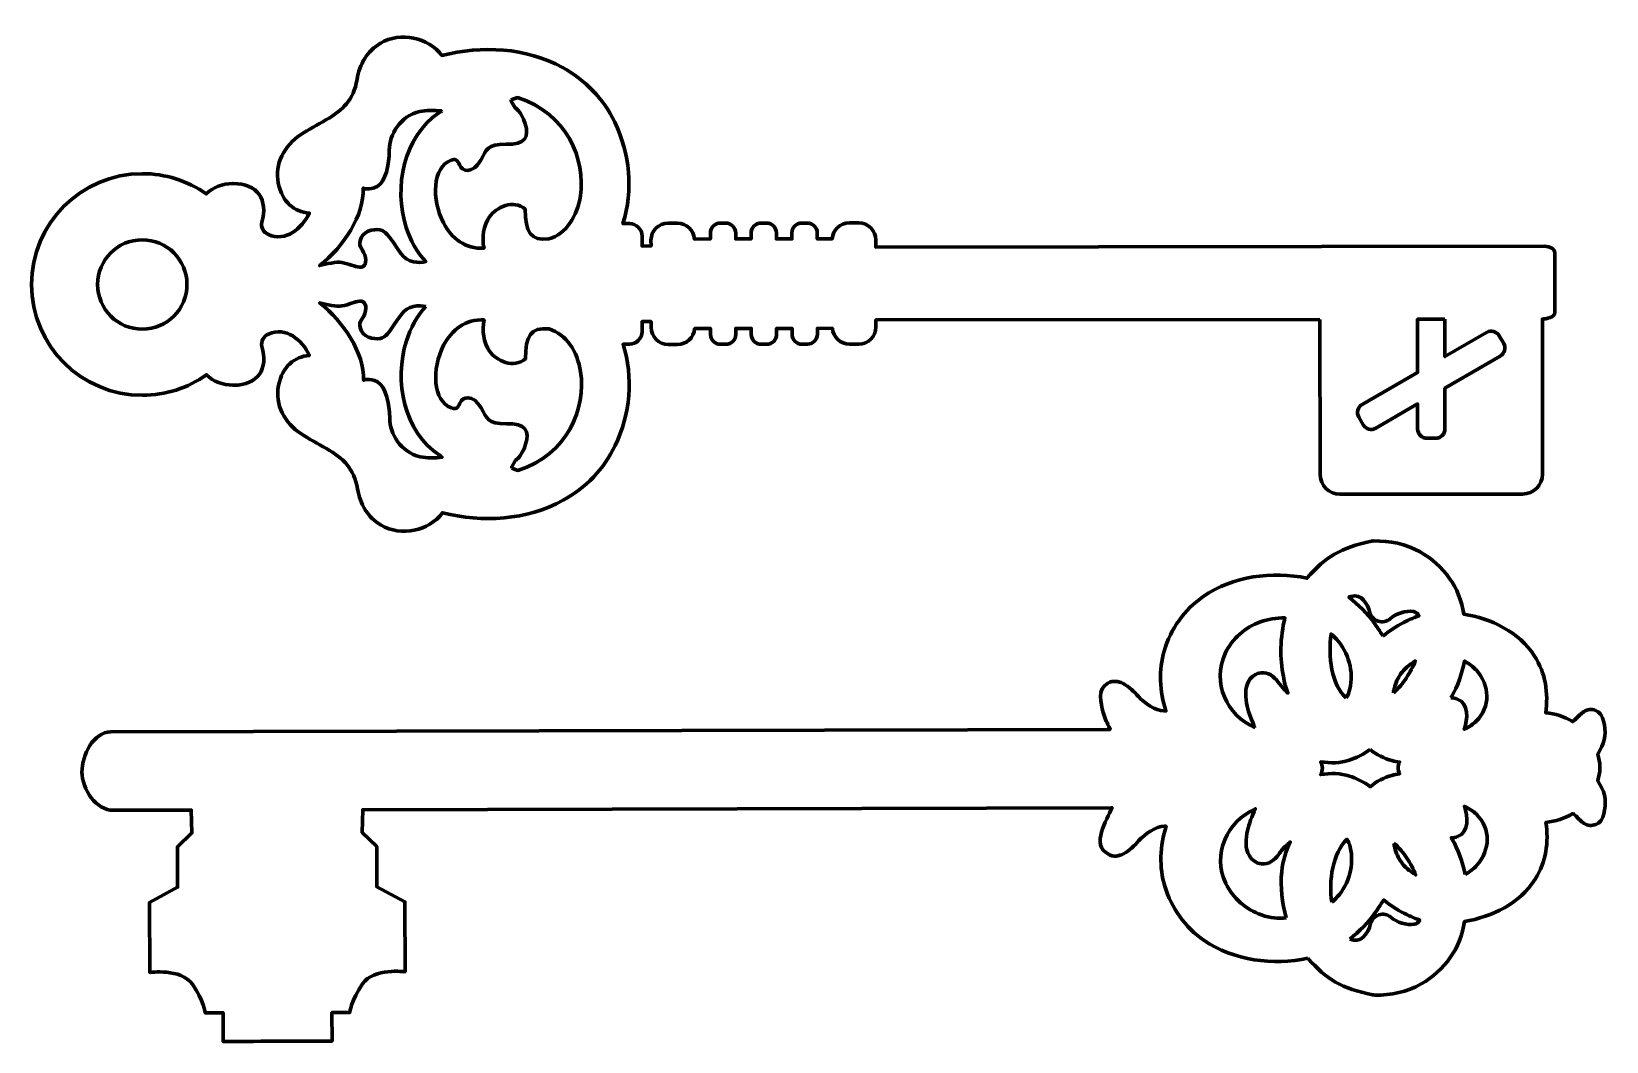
# Model space of a CAD drawing. Header units: centimetres. Extents: x -8.3 to 9.2, y -12 to 14.2.
# Drawn here: x -8.22 to 8.93, y 3.23 to 14.23 of the extents above; entities that cross this region are included whole.
import ezdxf

# ---------------------------------------------------------------- set-up
doc = ezdxf.new("R2010")
doc.units = ezdxf.units.CM
doc.header["$MEASUREMENT"] = 0
doc.layers.add('Camada 1', color=7, linetype='Continuous')

msp = doc.modelspace()

# ---------------------------------------------------------------- linework, layer by layer
at = {"layer": 'Camada 1', "color": 240, "lineweight": 100}
for points, knots in [([(5.81132, 11.09333), (5.81132, 11.09333), (0.97534, 11.08697), (0.97534, 11.08697), (0.97534, 11.08697), (0.97534, 11.08697), (0.97542, 11.00939), (0.97542, 11.00939), (0.97542, 11.00939), (0.97556, 10.90744), (0.89228, 10.82394), (0.79032, 10.8238), (0.79032, 10.8238), (0.79032, 10.8238), (0.68689, 10.82366), (0.68689, 10.82366), (0.68689, 10.82366), (0.58926, 10.82353), (0.50859, 10.89987), (0.50176, 10.99585), (0.50176, 10.99585), (0.50176, 10.99585), (0.33753, 10.99563), (0.33753, 10.99563), (0.33753, 10.99563), (0.33753, 10.99563), (0.33761, 10.93102), (0.33761, 10.93102), (0.33761, 10.93102), (0.33769, 10.87171), (0.28924, 10.82314), (0.22992, 10.82306), (0.22992, 10.82306), (0.22992, 10.82306), (0.16973, 10.82298), (0.16973, 10.82298), (0.16973, 10.82298), (0.11042, 10.8229), (0.06183, 10.87135), (0.06175, 10.93067), (0.06175, 10.93067), (0.06175, 10.93067), (0.06166, 10.99524), (0.06166, 10.99524), (0.06166, 10.99524), (0.06166, 10.99524), (-0.10643, 10.99502), (-0.10643, 10.99502), (-0.10643, 10.99502), (-0.10643, 10.99502), (-0.10635, 10.93045), (-0.10635, 10.93045), (-0.10635, 10.93045), (-0.10627, 10.87113), (-0.15472, 10.82254), (-0.21404, 10.82246), (-0.21404, 10.82246), (-0.21404, 10.82246), (-0.27423, 10.8224), (-0.27423, 10.8224), (-0.27423, 10.8224), (-0.33354, 10.82232), (-0.38214, 10.87078), (-0.38222, 10.93009), (-0.38222, 10.93009), (-0.38222, 10.93009), (-0.3823, 10.99467), (-0.3823, 10.99467), (-0.3823, 10.99467), (-0.3823, 10.99467), (-0.5504, 10.99445), (-0.5504, 10.99445), (-0.5504, 10.99445), (-0.5504, 10.99445), (-0.55031, 10.92987), (-0.55031, 10.92987), (-0.55031, 10.92987), (-0.55023, 10.87056), (-0.59869, 10.82196), (-0.658, 10.82188), (-0.658, 10.82188), (-0.658, 10.82188), (-0.71819, 10.8218), (-0.71819, 10.8218), (-0.71819, 10.8218), (-0.77751, 10.82172), (-0.8261, 10.87017), (-0.82618, 10.92949), (-0.82618, 10.92949), (-0.82618, 10.92949), (-0.82626, 10.99409), (-0.82626, 10.99409), (-0.82626, 10.99409), (-0.82626, 10.99409), (-0.99913, 10.99385), (-0.99913, 10.99385), (-0.99913, 10.99385), (-1.00569, 10.89787), (-1.08617, 10.82131), (-1.18376, 10.8212), (-1.18376, 10.8212), (-1.18376, 10.8212), (-1.28723, 10.82106), (-1.28723, 10.82106), (-1.28723, 10.82106), (-1.38918, 10.82092), (-1.47268, 10.9042), (-1.47282, 11.00616), (-1.47282, 11.00616), (-1.47282, 11.00616), (-1.4729, 11.06865), (-1.4729, 11.06865), (-1.4729, 11.06865), (-1.4729, 11.06865), (-1.57187, 11.06852), (-1.57187, 11.06852), (-1.57187, 11.06852), (-1.57187, 11.06852), (-1.57187, 10.96058), (-1.57187, 10.96058), (-1.57187, 10.96058), (-1.57187, 10.88512), (-1.63335, 10.82358), (-1.70881, 10.82347), (-1.70881, 10.82347), (-1.70881, 10.82347), (-1.77833, 10.82339), (-1.77833, 10.82339), (-1.77833, 10.82339), (-1.66135, 10.46416), (-1.70174, 10.05966), (-1.86441, 9.71932), (-1.86441, 9.71932), (-1.98657, 9.4637), (-2.18401, 9.26074), (-2.43152, 9.12413), (-2.43152, 9.12413), (-2.83197, 8.90313), (-3.30757, 8.88095), (-3.74539, 8.9885), (-3.74539, 8.9885), (-3.89383, 8.79032), (-4.19325, 8.72733), (-4.41367, 8.8538), (-4.41367, 8.8538), (-4.56002, 8.9378), (-4.64149, 9.08423), (-4.66968, 9.24728), (-4.66968, 9.24728), (-4.70873, 9.47327), (-4.82237, 9.57843), (-5.00977, 9.68771), (-5.00977, 9.68771), (-5.10262, 9.74184), (-5.19802, 9.7901), (-5.28786, 9.84958), (-5.28786, 9.84958), (-5.46086, 9.96412), (-5.57516, 10.1634), (-5.53013, 10.37479), (-5.53013, 10.37479), (-5.48551, 10.58422), (-5.35989, 10.6862), (-5.19396, 10.70114), (-5.19396, 10.70114), (-5.27552, 10.87415), (-5.45028, 11.01532), (-5.6402, 10.93316), (-5.6402, 10.93316), (-5.69019, 10.91152), (-5.7268, 10.8527), (-5.71101, 10.79882), (-5.71101, 10.79882), (-5.64001, 10.55663), (-5.7534, 10.37704), (-6.02312, 10.37671), (-6.02312, 10.37671), (-6.02458, 10.37671), (-6.02584, 10.37674), (-6.02732, 10.37677), (-6.02732, 10.37677), (-6.13739, 10.38), (-6.24006, 10.41392), (-6.31531, 10.48991), (-6.31531, 10.48991), (-6.5179, 10.34559), (-6.76042, 10.26727), (-7.01246, 10.26694), (-7.01246, 10.26694), (-7.67851, 10.26606), (-8.21922, 10.80537), (-8.2201, 11.4714), (-8.2201, 11.4714), (-8.22097, 12.13745), (-7.68166, 12.67816), (-7.01564, 12.67904), (-7.01564, 12.67904), (-6.76357, 12.67937), (-6.52086, 12.60168), (-6.31788, 12.45791), (-6.31788, 12.45791), (-6.24286, 12.53409), (-6.1403, 12.56831), (-6.0302, 12.57182), (-6.0302, 12.57182), (-6.02872, 12.57187), (-6.02746, 12.5719), (-6.02598, 12.5719), (-6.02598, 12.5719), (-5.75628, 12.57223), (-5.6424, 12.39295), (-5.71279, 12.15056), (-5.71279, 12.15056), (-5.72845, 12.09668), (-5.69167, 12.03794), (-5.64163, 12.01644), (-5.64163, 12.01644), (-5.45148, 11.93481), (-5.27708, 12.07644), (-5.19599, 12.24964), (-5.19599, 12.24964), (-5.36195, 12.26417), (-5.48787, 12.36583), (-5.53304, 12.57511), (-5.53304, 12.57511), (-5.57861, 12.7864), (-5.46484, 12.98597), (-5.29213, 13.10098), (-5.29213, 13.10098), (-5.20246, 13.16071), (-5.10717, 13.20919), (-5.01446, 13.2636), (-5.01446, 13.2636), (-4.82736, 13.37334), (-4.71402, 13.4788), (-4.67555, 13.70487), (-4.67555, 13.70487), (-4.6478, 13.868), (-4.56674, 14.01463), (-4.42058, 14.09904), (-4.42058, 14.09904), (-4.20049, 14.22611), (-3.9009, 14.16392), (-3.75195, 13.96612), (-3.75195, 13.96612), (-3.3144, 14.07482), (-2.83874, 14.05384), (-2.43772, 13.83392), (-2.43772, 13.83392), (-2.18988, 13.69802), (-1.99184, 13.49553), (-1.86901, 13.24026), (-1.86901, 13.24026), (-1.7055, 12.90036), (-1.66398, 12.49594), (-1.78, 12.13641), (-1.78, 12.13641), (-1.78, 12.13641), (-1.70928, 12.13649), (-1.70928, 12.13649), (-1.70928, 12.13649), (-1.63379, 12.1366), (-1.57212, 12.07507), (-1.57201, 11.99955), (-1.57201, 11.99955), (-1.57201, 11.99955), (-1.57187, 11.89181), (-1.57187, 11.89181), (-1.57187, 11.89181), (-1.57187, 11.89181), (-1.474, 11.89194), (-1.474, 11.89194), (-1.474, 11.89194), (-1.474, 11.89194), (-1.47408, 11.95444), (-1.47408, 11.95444), (-1.47408, 11.95444), (-1.47419, 12.05639), (-1.39091, 12.13989), (-1.28896, 12.14003), (-1.28896, 12.14003), (-1.28896, 12.14003), (-1.18552, 12.14017), (-1.18552, 12.14017), (-1.18552, 12.14017), (-1.0879, 12.14031), (-1.00722, 12.06396), (-1.00042, 11.96799), (-1.00042, 11.96799), (-1.00042, 11.96799), (-0.82755, 11.96821), (-0.82755, 11.96821), (-0.82755, 11.96821), (-0.82755, 11.96821), (-0.82763, 12.03281), (-0.82763, 12.03281), (-0.82763, 12.03281), (-0.82769, 12.09213), (-0.77923, 12.14069), (-0.71992, 12.14077), (-0.71992, 12.14077), (-0.71992, 12.14077), (-0.65973, 12.14085), (-0.65973, 12.14085), (-0.65973, 12.14085), (-0.60044, 12.14094), (-0.55185, 12.09248), (-0.55177, 12.03317), (-0.55177, 12.03317), (-0.55177, 12.03317), (-0.55169, 11.96859), (-0.55169, 11.96859), (-0.55169, 11.96859), (-0.55169, 11.96859), (-0.38359, 11.96881), (-0.38359, 11.96881), (-0.38359, 11.96881), (-0.38359, 11.96881), (-0.38367, 12.03339), (-0.38367, 12.03339), (-0.38367, 12.03339), (-0.38375, 12.0927), (-0.3353, 12.14129), (-0.27598, 12.14138), (-0.27598, 12.14138), (-0.27598, 12.14138), (-0.21579, 12.14143), (-0.21579, 12.14143), (-0.21579, 12.14143), (-0.15648, 12.14151), (-0.10789, 12.09306), (-0.10781, 12.03374), (-0.10781, 12.03374), (-0.10781, 12.03374), (-0.10772, 11.96917), (-0.10772, 11.96917), (-0.10772, 11.96917), (-0.10772, 11.96917), (0.06037, 11.96938), (0.06037, 11.96938), (0.06037, 11.96938), (0.06037, 11.96938), (0.06029, 12.03396), (0.06029, 12.03396), (0.06029, 12.03396), (0.06021, 12.09328), (0.10866, 12.14187), (0.16798, 12.14195), (0.16798, 12.14195), (0.16798, 12.14195), (0.22817, 12.14203), (0.22817, 12.14203), (0.22817, 12.14203), (0.28748, 12.14212), (0.33608, 12.09366), (0.33616, 12.03435), (0.33616, 12.03435), (0.33616, 12.03435), (0.33624, 11.96974), (0.33624, 11.96974), (0.33624, 11.96974), (0.33624, 11.96974), (0.5005, 11.96996), (0.5005, 11.96996), (0.5005, 11.96996), (0.50705, 12.06597), (0.58754, 12.1425), (0.68513, 12.14264), (0.68513, 12.14264), (0.68513, 12.14264), (0.78859, 12.14277), (0.78859, 12.14277), (0.78859, 12.14277), (0.89055, 12.14291), (0.97405, 12.0596), (0.97419, 11.95768), (0.97419, 11.95768), (0.97419, 11.95768), (0.9743, 11.88007), (0.9743, 11.88007), (0.9743, 11.88007), (0.9743, 11.88007), (8.25208, 11.88967), (8.25208, 11.88967), (8.25208, 11.88967), (8.3219, 11.88975), (8.36928, 11.85646), (8.36934, 11.81577), (8.36934, 11.81577), (8.36934, 11.81577), (8.37019, 11.17077), (8.37019, 11.17077), (8.37019, 11.17077), (8.37027, 11.11442), (8.27448, 11.0966), (8.23373, 11.09654), (8.23373, 11.09654), (8.23373, 11.09654), (8.23565, 9.41017), (8.23565, 9.41017), (8.23565, 9.41017), (8.23579, 9.29064), (8.13806, 9.19263), (8.01853, 9.19249), (8.01853, 9.19249), (8.01853, 9.19249), (6.03095, 9.18986), (6.03095, 9.18986), (6.03095, 9.18986), (5.91142, 9.18972), (5.81335, 9.2874), (5.81324, 9.40699), (5.81324, 9.40699), (5.81324, 9.40699), (5.81132, 11.09333), (5.81132, 11.09333)], [0, 0, 0, 0, 0.00952381, 0.00952381, 0.00952381, 0.00952381, 0.01904762, 0.01904762, 0.01904762, 0.01904762, 0.02857143, 0.02857143, 0.02857143, 0.02857143, 0.03809524, 0.03809524, 0.03809524, 0.03809524, 0.04761905, 0.04761905, 0.04761905, 0.04761905, 0.05714286, 0.05714286, 0.05714286, 0.05714286, 0.06666667, 0.06666667, 0.06666667, 0.06666667, 0.07619048, 0.07619048, 0.07619048, 0.07619048, 0.08571429, 0.08571429, 0.08571429, 0.08571429, 0.0952381, 0.0952381, 0.0952381, 0.0952381, 0.1047619, 0.1047619, 0.1047619, 0.1047619, 0.11428571, 0.11428571, 0.11428571, 0.11428571, 0.12380952, 0.12380952, 0.12380952, 0.12380952, 0.13333333, 0.13333333, 0.13333333, 0.13333333, 0.14285714, 0.14285714, 0.14285714, 0.14285714, 0.15238095, 0.15238095, 0.15238095, 0.15238095, 0.16190476, 0.16190476, 0.16190476, 0.16190476, 0.17142857, 0.17142857, 0.17142857, 0.17142857, 0.18095238, 0.18095238, 0.18095238, 0.18095238, 0.19047619, 0.19047619, 0.19047619, 0.19047619, 0.2, 0.2, 0.2, 0.2, 0.20952381, 0.20952381, 0.20952381, 0.20952381, 0.21904762, 0.21904762, 0.21904762, 0.21904762, 0.22857143, 0.22857143, 0.22857143, 0.22857143, 0.23809524, 0.23809524, 0.23809524, 0.23809524, 0.24761905, 0.24761905, 0.24761905, 0.24761905, 0.25714286, 0.25714286, 0.25714286, 0.25714286, 0.26666667, 0.26666667, 0.26666667, 0.26666667, 0.27619048, 0.27619048, 0.27619048, 0.27619048, 0.28571429, 0.28571429, 0.28571429, 0.28571429, 0.2952381, 0.2952381, 0.2952381, 0.2952381, 0.3047619, 0.3047619, 0.3047619, 0.3047619, 0.31428571, 0.31428571, 0.31428571, 0.31428571, 0.32380952, 0.32380952, 0.32380952, 0.32380952, 0.33333333, 0.33333333, 0.33333333, 0.33333333, 0.34285714, 0.34285714, 0.34285714, 0.34285714, 0.35238095, 0.35238095, 0.35238095, 0.35238095, 0.36190476, 0.36190476, 0.36190476, 0.36190476, 0.37142857, 0.37142857, 0.37142857, 0.37142857, 0.38095238, 0.38095238, 0.38095238, 0.38095238, 0.39047619, 0.39047619, 0.39047619, 0.39047619, 0.4, 0.4, 0.4, 0.4, 0.40952381, 0.40952381, 0.40952381, 0.40952381, 0.41904762, 0.41904762, 0.41904762, 0.41904762, 0.42857143, 0.42857143, 0.42857143, 0.42857143, 0.43809524, 0.43809524, 0.43809524, 0.43809524, 0.44761905, 0.44761905, 0.44761905, 0.44761905, 0.45714286, 0.45714286, 0.45714286, 0.45714286, 0.46666667, 0.46666667, 0.46666667, 0.46666667, 0.47619048, 0.47619048, 0.47619048, 0.47619048, 0.48571429, 0.48571429, 0.48571429, 0.48571429, 0.4952381, 0.4952381, 0.4952381, 0.4952381, 0.5047619, 0.5047619, 0.5047619, 0.5047619, 0.51428571, 0.51428571, 0.51428571, 0.51428571, 0.52380952, 0.52380952, 0.52380952, 0.52380952, 0.53333333, 0.53333333, 0.53333333, 0.53333333, 0.54285714, 0.54285714, 0.54285714, 0.54285714, 0.55238095, 0.55238095, 0.55238095, 0.55238095, 0.56190476, 0.56190476, 0.56190476, 0.56190476, 0.57142857, 0.57142857, 0.57142857, 0.57142857, 0.58095238, 0.58095238, 0.58095238, 0.58095238, 0.59047619, 0.59047619, 0.59047619, 0.59047619, 0.6, 0.6, 0.6, 0.6, 0.60952381, 0.60952381, 0.60952381, 0.60952381, 0.61904762, 0.61904762, 0.61904762, 0.61904762, 0.62857143, 0.62857143, 0.62857143, 0.62857143, 0.63809524, 0.63809524, 0.63809524, 0.63809524, 0.64761905, 0.64761905, 0.64761905, 0.64761905, 0.65714286, 0.65714286, 0.65714286, 0.65714286, 0.66666667, 0.66666667, 0.66666667, 0.66666667, 0.67619048, 0.67619048, 0.67619048, 0.67619048, 0.68571429, 0.68571429, 0.68571429, 0.68571429, 0.6952381, 0.6952381, 0.6952381, 0.6952381, 0.7047619, 0.7047619, 0.7047619, 0.7047619, 0.71428571, 0.71428571, 0.71428571, 0.71428571, 0.72380952, 0.72380952, 0.72380952, 0.72380952, 0.73333333, 0.73333333, 0.73333333, 0.73333333, 0.74285714, 0.74285714, 0.74285714, 0.74285714, 0.75238095, 0.75238095, 0.75238095, 0.75238095, 0.76190476, 0.76190476, 0.76190476, 0.76190476, 0.77142857, 0.77142857, 0.77142857, 0.77142857, 0.78095238, 0.78095238, 0.78095238, 0.78095238, 0.79047619, 0.79047619, 0.79047619, 0.79047619, 0.8, 0.8, 0.8, 0.8, 0.80952381, 0.80952381, 0.80952381, 0.80952381, 0.81904762, 0.81904762, 0.81904762, 0.81904762, 0.82857143, 0.82857143, 0.82857143, 0.82857143, 0.83809524, 0.83809524, 0.83809524, 0.83809524, 0.84761905, 0.84761905, 0.84761905, 0.84761905, 0.85714286, 0.85714286, 0.85714286, 0.85714286, 0.86666667, 0.86666667, 0.86666667, 0.86666667, 0.87619048, 0.87619048, 0.87619048, 0.87619048, 0.88571429, 0.88571429, 0.88571429, 0.88571429, 0.8952381, 0.8952381, 0.8952381, 0.8952381, 0.9047619, 0.9047619, 0.9047619, 0.9047619, 0.91428571, 0.91428571, 0.91428571, 0.91428571, 0.92380952, 0.92380952, 0.92380952, 0.92380952, 0.93333333, 0.93333333, 0.93333333, 0.93333333, 0.94285714, 0.94285714, 0.94285714, 0.94285714, 0.95238095, 0.95238095, 0.95238095, 0.95238095, 0.96190476, 0.96190476, 0.96190476, 0.96190476, 0.97142857, 0.97142857, 0.97142857, 0.97142857, 0.98095238, 0.98095238, 0.98095238, 0.98095238, 1, 1, 1, 1]), ([(-2.99543, 13.48138), (-2.99543, 13.48138), (-2.92814, 13.50735), (-2.92814, 13.50735), (-2.92814, 13.50735), (-2.38436, 13.33689), (-2.18426, 12.82737), (-2.24341, 12.43693), (-2.24341, 12.43693), (-2.27736, 12.21287), (-2.39672, 12.02796), (-2.58555, 11.96895), (-2.58555, 11.96895), (-2.78587, 11.94407), (-2.84258, 12.04482), (-2.84291, 12.2919), (-2.84291, 12.2919), (-2.97256, 12.40348), (-3.16054, 12.31356), (-3.23342, 12.20941), (-3.23342, 12.20941), (-3.29929, 12.1153), (-3.31871, 11.98137), (-3.29238, 11.86918), (-3.29238, 11.86918), (-3.4967, 11.85375), (-3.64687, 11.97843), (-3.73396, 12.14321), (-3.73396, 12.14321), (-3.86899, 12.39859), (-3.85248, 12.75028), (-3.65136, 12.82531), (-3.65136, 12.82531), (-3.60691, 12.84187), (-3.58111, 12.83148), (-3.56084, 12.77562), (-3.56084, 12.77562), (-3.53339, 12.69991), (-3.41608, 12.67271), (-3.32809, 12.82572), (-3.32809, 12.82572), (-3.26359, 12.93788), (-3.26107, 13.00257), (-3.05247, 12.99851), (-3.05247, 12.99851), (-2.84384, 12.99448), (-2.79914, 13.08075), (-2.84414, 13.22293), (-2.84414, 13.22293), (-2.88914, 13.36508), (-2.95388, 13.39582), (-2.95388, 13.39582), (-2.95388, 13.39582), (-2.95388, 13.39582), (-2.99543, 13.46641), (-2.99543, 13.46641), (-2.99543, 13.46641), (-2.99543, 13.46641), (-2.99543, 13.48138), (-2.99543, 13.48138)], [0, 0, 0, 0, 0.0625, 0.0625, 0.0625, 0.0625, 0.125, 0.125, 0.125, 0.125, 0.1875, 0.1875, 0.1875, 0.1875, 0.25, 0.25, 0.25, 0.25, 0.3125, 0.3125, 0.3125, 0.3125, 0.375, 0.375, 0.375, 0.375, 0.4375, 0.4375, 0.4375, 0.4375, 0.5, 0.5, 0.5, 0.5, 0.5625, 0.5625, 0.5625, 0.5625, 0.625, 0.625, 0.625, 0.625, 0.6875, 0.6875, 0.6875, 0.6875, 0.75, 0.75, 0.75, 0.75, 0.8125, 0.8125, 0.8125, 0.8125, 0.875, 0.875, 0.875, 0.875, 1, 1, 1, 1]), ([(-3.75606, 13.35765), (-3.7653, 13.35203), (-3.77446, 13.34625), (-3.78348, 13.34027), (-3.78348, 13.34027), (-4.16819, 13.08483), (-4.27925, 12.53041), (-4.13978, 12.09388), (-4.13978, 12.09388), (-4.09478, 11.95301), (-4.02367, 11.8244), (-3.92726, 11.72209), (-3.92726, 11.72209), (-4.00206, 11.70605), (-4.12003, 11.70301), (-4.1975, 11.81058), (-4.1975, 11.81058), (-4.31843, 11.97854), (-4.34865, 12.03882), (-4.40256, 12.06032), (-4.40256, 12.06032), (-4.4565, 12.08182), (-4.58796, 12.07411), (-4.63093, 11.98027), (-4.63093, 11.98027), (-4.6739, 11.88641), (-4.62002, 11.87692), (-4.59189, 11.79498), (-4.59189, 11.79498), (-4.56378, 11.71302), (-4.5895, 11.65705), (-4.64665, 11.6613), (-4.64665, 11.6613), (-4.70379, 11.66552), (-4.75987, 11.6978), (-4.84178, 11.71277), (-4.84178, 11.71277), (-4.89528, 11.72253), (-5.0104, 11.69719), (-5.08378, 11.67844), (-5.08378, 11.67844), (-4.82078, 11.88397), (-4.59923, 12.22482), (-4.60787, 12.52232), (-4.60787, 12.52232), (-4.60787, 12.52232), (-4.54749, 12.4923), (-4.45705, 12.53982), (-4.45705, 12.53982), (-4.36659, 12.58734), (-4.32373, 12.77271), (-4.32394, 12.93653), (-4.32394, 12.93653), (-4.32416, 13.10032), (-4.20809, 13.30739), (-3.9926, 13.35508), (-3.9926, 13.35508), (-3.91941, 13.37128), (-3.83528, 13.37008), (-3.75606, 13.36146), (-3.75606, 13.36146), (-3.75606, 13.36146), (-3.75606, 13.35765), (-3.75606, 13.35765)], [0, 0, 0, 0, 0.05882353, 0.05882353, 0.05882353, 0.05882353, 0.11764706, 0.11764706, 0.11764706, 0.11764706, 0.17647059, 0.17647059, 0.17647059, 0.17647059, 0.23529412, 0.23529412, 0.23529412, 0.23529412, 0.29411765, 0.29411765, 0.29411765, 0.29411765, 0.35294118, 0.35294118, 0.35294118, 0.35294118, 0.41176471, 0.41176471, 0.41176471, 0.41176471, 0.47058824, 0.47058824, 0.47058824, 0.47058824, 0.52941176, 0.52941176, 0.52941176, 0.52941176, 0.58823529, 0.58823529, 0.58823529, 0.58823529, 0.64705882, 0.64705882, 0.64705882, 0.64705882, 0.70588235, 0.70588235, 0.70588235, 0.70588235, 0.76470588, 0.76470588, 0.76470588, 0.76470588, 0.82352941, 0.82352941, 0.82352941, 0.82352941, 0.88235294, 0.88235294, 0.88235294, 0.88235294, 1, 1, 1, 1]), ([(-7.01468, 11.95949), (-6.88034, 11.95968), (-6.75864, 11.90538), (-6.67048, 11.81747), (-6.67048, 11.81747), (-6.58234, 11.72952), (-6.52772, 11.60796), (-6.52755, 11.47362), (-6.52755, 11.47362), (-6.52739, 11.33928), (-6.58168, 11.21758), (-6.66957, 11.12942), (-6.66957, 11.12942), (-6.75749, 11.04129), (-6.87908, 10.98663), (-7.01342, 10.9865), (-7.01342, 10.9865), (-7.14776, 10.9863), (-7.26946, 11.0406), (-7.35762, 11.12852), (-7.35762, 11.12852), (-7.44575, 11.21643), (-7.5004, 11.33802), (-7.50054, 11.47236), (-7.50054, 11.47236), (-7.50073, 11.6067), (-7.44644, 11.7284), (-7.35852, 11.81656), (-7.35852, 11.81656), (-7.27061, 11.9047), (-7.14905, 11.95932), (-7.01468, 11.95949)], [0, 0, 0, 0, 0.11111111, 0.11111111, 0.11111111, 0.11111111, 0.22222222, 0.22222222, 0.22222222, 0.22222222, 0.33333333, 0.33333333, 0.33333333, 0.33333333, 0.44444444, 0.44444444, 0.44444444, 0.44444444, 0.55555556, 0.55555556, 0.55555556, 0.55555556, 0.66666667, 0.66666667, 0.66666667, 0.66666667, 0.77777778, 0.77777778, 0.77777778, 0.77777778, 1, 1, 1, 1]), ([(-3.9266, 11.23203), (-4.00146, 11.24788), (-4.11946, 11.2506), (-4.19662, 11.14283), (-4.19662, 11.14283), (-4.31709, 10.97457), (-4.34717, 10.91421), (-4.40103, 10.89258), (-4.40103, 10.89258), (-4.45491, 10.87094), (-4.5864, 10.87826), (-4.62962, 10.97202), (-4.62962, 10.97202), (-4.67281, 11.06575), (-4.61895, 11.07537), (-4.59104, 11.15739), (-4.59104, 11.15739), (-4.56315, 11.23944), (-4.58901, 11.29532), (-4.64615, 11.29094), (-4.64615, 11.29094), (-4.7033, 11.28658), (-4.75927, 11.25414), (-4.84115, 11.23897), (-4.84115, 11.23897), (-4.89465, 11.22904), (-5.00982, 11.25408), (-5.08326, 11.27265), (-5.08326, 11.27265), (-4.81968, 11.06783), (-4.59726, 10.72755), (-4.60513, 10.43002), (-4.60513, 10.43002), (-4.60513, 10.43002), (-4.5448, 10.46021), (-4.45423, 10.41291), (-4.45423, 10.41291), (-4.36365, 10.36563), (-4.32032, 10.18037), (-4.32011, 10.01655), (-4.32011, 10.01655), (-4.31989, 9.85276), (-4.20326, 9.646), (-3.98767, 9.59889), (-3.98767, 9.59889), (-3.91442, 9.58287), (-3.83029, 9.5843), (-3.7511, 9.59313), (-3.7511, 9.59313), (-3.7511, 9.59313), (-3.75113, 9.59694), (-3.75113, 9.59694), (-3.75113, 9.59694), (-3.76037, 9.60253), (-3.76953, 9.60829), (-3.77857, 9.61424), (-3.77857, 9.61424), (-4.16396, 9.86866), (-4.27648, 10.42278), (-4.13816, 10.8597), (-4.13816, 10.8597), (-4.09352, 11.0007), (-4.02277, 11.12947), (-3.9266, 11.23203)], [0, 0, 0, 0, 0.05882353, 0.05882353, 0.05882353, 0.05882353, 0.11764706, 0.11764706, 0.11764706, 0.11764706, 0.17647059, 0.17647059, 0.17647059, 0.17647059, 0.23529412, 0.23529412, 0.23529412, 0.23529412, 0.29411765, 0.29411765, 0.29411765, 0.29411765, 0.35294118, 0.35294118, 0.35294118, 0.35294118, 0.41176471, 0.41176471, 0.41176471, 0.41176471, 0.47058824, 0.47058824, 0.47058824, 0.47058824, 0.52941176, 0.52941176, 0.52941176, 0.52941176, 0.58823529, 0.58823529, 0.58823529, 0.58823529, 0.64705882, 0.64705882, 0.64705882, 0.64705882, 0.70588235, 0.70588235, 0.70588235, 0.70588235, 0.76470588, 0.76470588, 0.76470588, 0.76470588, 0.82352941, 0.82352941, 0.82352941, 0.82352941, 0.88235294, 0.88235294, 0.88235294, 0.88235294, 1, 1, 1, 1]), ([(-2.99016, 9.47521), (-2.99016, 9.47521), (-2.92279, 9.44944), (-2.92279, 9.44944), (-2.92279, 9.44944), (-2.37947, 9.62129), (-2.18069, 10.13137), (-2.24088, 10.52164), (-2.24088, 10.52164), (-2.27541, 10.74562), (-2.39527, 10.9302), (-2.58426, 10.98872), (-2.58426, 10.98872), (-2.78466, 11.01307), (-2.8411, 10.91216), (-2.84077, 10.66511), (-2.84077, 10.66511), (-2.97012, 10.55317), (-3.15834, 10.6426), (-3.23151, 10.74655), (-3.23151, 10.74655), (-3.29762, 10.84047), (-3.31736, 10.97435), (-3.29134, 11.08661), (-3.29134, 11.08661), (-3.49572, 11.10153), (-3.64555, 10.97643), (-3.7322, 10.81143), (-3.7322, 10.81143), (-3.86654, 10.5557), (-3.84913, 10.20406), (-3.64783, 10.12956), (-3.64783, 10.12956), (-3.60332, 10.1131), (-3.57752, 10.12355), (-3.55742, 10.17947), (-3.55742, 10.17947), (-3.53019, 10.25526), (-3.41293, 10.28276), (-3.32452, 10.13), (-3.32452, 10.13), (-3.25972, 10.018), (-3.25706, 9.95334), (-3.04844, 9.95792), (-3.04844, 9.95792), (-2.83984, 9.96253), (-2.79492, 9.87637), (-2.83953, 9.73408), (-2.83953, 9.73408), (-2.88415, 9.59178), (-2.94884, 9.56088), (-2.94884, 9.56088), (-2.94884, 9.56088), (-2.94884, 9.56088), (-2.99019, 9.49019), (-2.99019, 9.49019), (-2.99019, 9.49019), (-2.99019, 9.49019), (-2.99016, 9.47521), (-2.99016, 9.47521)], [0, 0, 0, 0, 0.0625, 0.0625, 0.0625, 0.0625, 0.125, 0.125, 0.125, 0.125, 0.1875, 0.1875, 0.1875, 0.1875, 0.25, 0.25, 0.25, 0.25, 0.3125, 0.3125, 0.3125, 0.3125, 0.375, 0.375, 0.375, 0.375, 0.4375, 0.4375, 0.4375, 0.4375, 0.5, 0.5, 0.5, 0.5, 0.5625, 0.5625, 0.5625, 0.5625, 0.625, 0.625, 0.625, 0.625, 0.6875, 0.6875, 0.6875, 0.6875, 0.75, 0.75, 0.75, 0.75, 0.8125, 0.8125, 0.8125, 0.8125, 0.875, 0.875, 0.875, 0.875, 1, 1, 1, 1]), ([(7.17127, 11.09514), (7.17127, 11.09514), (6.87385, 11.09473), (6.87385, 11.09473), (6.87385, 11.09473), (6.87385, 11.09473), (6.87461, 10.51585), (6.87461, 10.51585), (6.87461, 10.51585), (6.87461, 10.51585), (6.27095, 10.16628), (6.27095, 10.16628), (6.27095, 10.16628), (6.22326, 10.13863), (6.20683, 10.07704), (6.23445, 10.02933), (6.23445, 10.02933), (6.23445, 10.02933), (6.28307, 9.94539), (6.28307, 9.94539), (6.28307, 9.94539), (6.31071, 9.8977), (6.3723, 9.88128), (6.42001, 9.90889), (6.42001, 9.90889), (6.42001, 9.90889), (6.87508, 10.17245), (6.87508, 10.17245), (6.87508, 10.17245), (6.87508, 10.17245), (6.87544, 9.89965), (6.87544, 9.89965), (6.87544, 9.89965), (6.87549, 9.84453), (6.92066, 9.79951), (6.97577, 9.79956), (6.97577, 9.79956), (6.97577, 9.79956), (7.07277, 9.7997), (7.07277, 9.7997), (7.07277, 9.7997), (7.12788, 9.79978), (7.17291, 9.84492), (7.17283, 9.90004), (7.17283, 9.90004), (7.17283, 9.90004), (7.17225, 10.34452), (7.17225, 10.34452), (7.17225, 10.34452), (7.17225, 10.34452), (7.77587, 10.6941), (7.77587, 10.6941), (7.77587, 10.6941), (7.82358, 10.72174), (7.83998, 10.78333), (7.81237, 10.83104), (7.81237, 10.83104), (7.81237, 10.83104), (7.76377, 10.91498), (7.76377, 10.91498), (7.76377, 10.91498), (7.73613, 10.96267), (7.67454, 10.97909), (7.62686, 10.95145), (7.62686, 10.95145), (7.62686, 10.95145), (7.17179, 10.68795), (7.17179, 10.68795), (7.17179, 10.68795), (7.17179, 10.68795), (7.17127, 11.09514), (7.17127, 11.09514)], [0, 0, 0, 0, 0.05263158, 0.05263158, 0.05263158, 0.05263158, 0.10526316, 0.10526316, 0.10526316, 0.10526316, 0.15789474, 0.15789474, 0.15789474, 0.15789474, 0.21052632, 0.21052632, 0.21052632, 0.21052632, 0.26315789, 0.26315789, 0.26315789, 0.26315789, 0.31578947, 0.31578947, 0.31578947, 0.31578947, 0.36842105, 0.36842105, 0.36842105, 0.36842105, 0.42105263, 0.42105263, 0.42105263, 0.42105263, 0.47368421, 0.47368421, 0.47368421, 0.47368421, 0.52631579, 0.52631579, 0.52631579, 0.52631579, 0.57894737, 0.57894737, 0.57894737, 0.57894737, 0.63157895, 0.63157895, 0.63157895, 0.63157895, 0.68421053, 0.68421053, 0.68421053, 0.68421053, 0.73684211, 0.73684211, 0.73684211, 0.73684211, 0.78947368, 0.78947368, 0.78947368, 0.78947368, 0.84210526, 0.84210526, 0.84210526, 0.84210526, 0.89473684, 0.89473684, 0.89473684, 0.89473684, 1, 1, 1, 1]), ([(5.68025, 4.14028), (5.30281, 4.05919), (4.86971, 4.11429), (4.55024, 4.33443), (4.55024, 4.33443), (4.34002, 4.47927), (4.19589, 4.68233), (4.12078, 4.92584), (4.12078, 4.92584), (4.05996, 5.12303), (4.06775, 5.36841), (4.13603, 5.57709), (4.13603, 5.57709), (4.1289, 5.5772), (4.12262, 5.57722), (4.11768, 5.57722), (4.11768, 5.57722), (4.0225, 5.57698), (3.90204, 5.4889), (3.83971, 5.42051), (3.83971, 5.42051), (3.78983, 5.36583), (3.73816, 5.31104), (3.67153, 5.27651), (3.67153, 5.27651), (3.6194, 5.24953), (3.56157, 5.24174), (3.50774, 5.27106), (3.50774, 5.27106), (3.31148, 5.37792), (3.49123, 5.64073), (3.54624, 5.77743), (3.54624, 5.77743), (3.54624, 5.77743), (3.53683, 5.77741), (3.53683, 5.77741), (3.53683, 5.77741), (3.53683, 5.77741), (-4.6141, 5.75681), (-4.6141, 5.75681), (-4.6141, 5.75681), (-4.6141, 5.75681), (-4.62043, 5.50911), (-4.62043, 5.50911), (-4.62043, 5.50911), (-4.62043, 5.50911), (-4.46127, 5.35711), (-4.46127, 5.35711), (-4.46127, 5.35711), (-4.46127, 5.35711), (-4.46018, 4.9189), (-4.46018, 4.9189), (-4.46018, 4.9189), (-4.46018, 4.9189), (-4.15492, 4.75456), (-4.15492, 4.75456), (-4.15492, 4.75456), (-4.15492, 4.75456), (-4.153, 3.99248), (-4.153, 3.99248), (-4.153, 3.99248), (-4.153, 3.99248), (-4.49289, 4.03926), (-4.61626, 3.86113), (-4.61626, 3.86113), (-4.73964, 3.68299), (-4.75518, 3.54958), (-4.75518, 3.54958), (-4.75518, 3.54958), (-4.75518, 3.54958), (-4.94887, 3.54909), (-4.94887, 3.54909), (-4.94887, 3.54909), (-4.94887, 3.54909), (-4.9481, 3.2379), (-4.9481, 3.2379), (-4.9481, 3.2379), (-6.4052, 3.23423), (-4.67687, 3.23859), (-6.13399, 3.23492), (-6.13399, 3.23492), (-6.13399, 3.23492), (-6.13476, 3.54607), (-6.13476, 3.54607), (-6.13476, 3.54607), (-6.13476, 3.54607), (-6.32847, 3.54561), (-6.32847, 3.54561), (-6.32847, 3.54561), (-6.32847, 3.54561), (-6.34467, 3.67893), (-6.46895, 3.85644), (-6.46895, 3.85644), (-6.59323, 4.03394), (-6.93288, 3.98546), (-6.93288, 3.98546), (-6.93288, 3.98546), (-6.93288, 3.98546), (-6.9348, 4.74752), (-6.9348, 4.74752), (-6.9348, 4.74752), (-6.9348, 4.74752), (-6.63039, 4.91342), (-6.63039, 4.91342), (-6.63039, 4.91342), (-6.63039, 4.91342), (-6.63151, 5.3516), (-6.63151, 5.3516), (-6.63151, 5.3516), (-6.63151, 5.3516), (-6.47312, 5.50442), (-6.47312, 5.50442), (-6.47312, 5.50442), (-6.47312, 5.50442), (-6.48072, 5.75209), (-6.48072, 5.75209), (-6.48072, 5.75209), (-6.48072, 5.75209), (-7.32954, 5.74993), (-7.32954, 5.74993), (-7.32954, 5.74993), (-7.51727, 5.74949), (-7.67124, 5.97885), (-7.67171, 6.16661), (-7.67171, 6.16661), (-7.67171, 6.16661), (-7.67171, 6.16661), (-7.67171, 6.16661), (-7.67171, 6.16661), (-7.6722, 6.35436), (-7.54447, 6.60338), (-7.35671, 6.60385), (-7.35671, 6.60385), (-7.35671, 6.60385), (3.52562, 6.63135), (3.52562, 6.63135), (3.52562, 6.63135), (3.48846, 6.72155), (3.47656, 6.72198), (3.4518, 6.81366), (3.4518, 6.81366), (3.42366, 6.91786), (3.38319, 7.06885), (3.50296, 7.13491), (3.50296, 7.13491), (3.55668, 7.16452), (3.61457, 7.15704), (3.66684, 7.1303), (3.66684, 7.1303), (3.73367, 7.09613), (3.7856, 7.04159), (3.83576, 6.98713), (3.83576, 6.98713), (3.89845, 6.91907), (4.01932, 6.83159), (4.11448, 6.83184), (4.11448, 6.83184), (4.11949, 6.83184), (4.12583, 6.83192), (4.13304, 6.83208), (4.13304, 6.83208), (4.06353, 7.04044), (4.05409, 7.28447), (4.11431, 7.48322), (4.11431, 7.48322), (4.18816, 7.72711), (4.3313, 7.93091), (4.54078, 8.07683), (4.54078, 8.07683), (4.85912, 8.29856), (5.29195, 8.35585), (5.6698, 8.27668), (5.6698, 8.27668), (5.86823, 8.50872), (6.03896, 8.60906), (6.3715, 8.67847), (6.3715, 8.67847), (6.37992, 8.68022), (6.38722, 8.6811), (6.39577, 8.68132), (6.39577, 8.68132), (6.57196, 8.68614), (6.74666, 8.64879), (6.9011, 8.56266), (6.9011, 8.56266), (7.15742, 8.41968), (7.33758, 8.17278), (7.37679, 7.88622), (7.37679, 7.88622), (7.67978, 7.8345), (7.97712, 7.69421), (8.14766, 7.42945), (8.14766, 7.42945), (8.26957, 7.24021), (8.30086, 7.02579), (8.26974, 6.81209), (8.26974, 6.81209), (8.37364, 6.80047), (8.47285, 6.77203), (8.56211, 6.71634), (8.56211, 6.71634), (8.57272, 6.72338), (8.58191, 6.73018), (8.58792, 6.736), (8.58792, 6.736), (8.61391, 6.76342), (8.64402, 6.79227), (8.67339, 6.81629), (8.67339, 6.81629), (8.70898, 6.84541), (8.75259, 6.8546), (8.79693, 6.84226), (8.79693, 6.84226), (8.84124, 6.82995), (8.87387, 6.79959), (8.88934, 6.75629), (8.88934, 6.75629), (8.92364, 6.66023), (8.93077, 6.53475), (8.88133, 6.44335), (8.88133, 6.44335), (8.88133, 6.44335), (8.83666, 6.36073), (8.83666, 6.36073), (8.83666, 6.36073), (8.83683, 6.36023), (8.83699, 6.35974), (8.83716, 6.35925), (8.83716, 6.35925), (8.85081, 6.31866), (8.85808, 6.2681), (8.86093, 6.22532), (8.86093, 6.22532), (8.86134, 6.21893), (8.86134, 6.21344), (8.86096, 6.20738), (8.86096, 6.20738), (8.85819, 6.16452), (8.85133, 6.11445), (8.83787, 6.07376), (8.83787, 6.07376), (8.8377, 6.07326), (8.83754, 6.07277), (8.8374, 6.07225), (8.8374, 6.07225), (8.8374, 6.07225), (8.88248, 5.98987), (8.88248, 5.98987), (8.88248, 5.98987), (8.93223, 5.89899), (8.92608, 5.77219), (8.89183, 5.67627), (8.89183, 5.67627), (8.87637, 5.63297), (8.84374, 5.60262), (8.79942, 5.5903), (8.79942, 5.5903), (8.75508, 5.57796), (8.71148, 5.58715), (8.67589, 5.61627), (8.67589, 5.61627), (8.64652, 5.64032), (8.61676, 5.66838), (8.59104, 5.69519), (8.59104, 5.69519), (8.58476, 5.70123), (8.57538, 5.70814), (8.56464, 5.71521), (8.56464, 5.71521), (8.47565, 5.65908), (8.37663, 5.63015), (8.27278, 5.618), (8.27278, 5.618), (8.30506, 5.40444), (8.27487, 5.19008), (8.15383, 5.00002), (8.15383, 5.00002), (7.98463, 4.73441), (7.68798, 4.59261), (7.38524, 4.53935), (7.38524, 4.53935), (7.34751, 4.25263), (7.16858, 4.00479), (6.91301, 3.86055), (6.91301, 3.86055), (6.75865, 3.77343), (6.58493, 3.7354), (6.4083, 3.73932), (6.4083, 3.73932), (6.39972, 3.73951), (6.39243, 3.74033), (6.38401, 3.74203), (6.38401, 3.74203), (6.05108, 3.80979), (5.87985, 3.90925), (5.68025, 4.14028)], [0, 0, 0, 0, 0.01333333, 0.01333333, 0.01333333, 0.01333333, 0.02666667, 0.02666667, 0.02666667, 0.02666667, 0.04, 0.04, 0.04, 0.04, 0.05333333, 0.05333333, 0.05333333, 0.05333333, 0.06666667, 0.06666667, 0.06666667, 0.06666667, 0.08, 0.08, 0.08, 0.08, 0.09333333, 0.09333333, 0.09333333, 0.09333333, 0.10666667, 0.10666667, 0.10666667, 0.10666667, 0.12, 0.12, 0.12, 0.12, 0.13333333, 0.13333333, 0.13333333, 0.13333333, 0.14666667, 0.14666667, 0.14666667, 0.14666667, 0.16, 0.16, 0.16, 0.16, 0.17333333, 0.17333333, 0.17333333, 0.17333333, 0.18666667, 0.18666667, 0.18666667, 0.18666667, 0.2, 0.2, 0.2, 0.2, 0.21333333, 0.21333333, 0.21333333, 0.21333333, 0.22666667, 0.22666667, 0.22666667, 0.22666667, 0.24, 0.24, 0.24, 0.24, 0.25333333, 0.25333333, 0.25333333, 0.25333333, 0.26666667, 0.26666667, 0.26666667, 0.26666667, 0.28, 0.28, 0.28, 0.28, 0.29333333, 0.29333333, 0.29333333, 0.29333333, 0.30666667, 0.30666667, 0.30666667, 0.30666667, 0.32, 0.32, 0.32, 0.32, 0.33333333, 0.33333333, 0.33333333, 0.33333333, 0.34666667, 0.34666667, 0.34666667, 0.34666667, 0.36, 0.36, 0.36, 0.36, 0.37333333, 0.37333333, 0.37333333, 0.37333333, 0.38666667, 0.38666667, 0.38666667, 0.38666667, 0.4, 0.4, 0.4, 0.4, 0.41333333, 0.41333333, 0.41333333, 0.41333333, 0.42666667, 0.42666667, 0.42666667, 0.42666667, 0.44, 0.44, 0.44, 0.44, 0.45333333, 0.45333333, 0.45333333, 0.45333333, 0.46666667, 0.46666667, 0.46666667, 0.46666667, 0.48, 0.48, 0.48, 0.48, 0.49333333, 0.49333333, 0.49333333, 0.49333333, 0.50666667, 0.50666667, 0.50666667, 0.50666667, 0.52, 0.52, 0.52, 0.52, 0.53333333, 0.53333333, 0.53333333, 0.53333333, 0.54666667, 0.54666667, 0.54666667, 0.54666667, 0.56, 0.56, 0.56, 0.56, 0.57333333, 0.57333333, 0.57333333, 0.57333333, 0.58666667, 0.58666667, 0.58666667, 0.58666667, 0.6, 0.6, 0.6, 0.6, 0.61333333, 0.61333333, 0.61333333, 0.61333333, 0.62666667, 0.62666667, 0.62666667, 0.62666667, 0.64, 0.64, 0.64, 0.64, 0.65333333, 0.65333333, 0.65333333, 0.65333333, 0.66666667, 0.66666667, 0.66666667, 0.66666667, 0.68, 0.68, 0.68, 0.68, 0.69333333, 0.69333333, 0.69333333, 0.69333333, 0.70666667, 0.70666667, 0.70666667, 0.70666667, 0.72, 0.72, 0.72, 0.72, 0.73333333, 0.73333333, 0.73333333, 0.73333333, 0.74666667, 0.74666667, 0.74666667, 0.74666667, 0.76, 0.76, 0.76, 0.76, 0.77333333, 0.77333333, 0.77333333, 0.77333333, 0.78666667, 0.78666667, 0.78666667, 0.78666667, 0.8, 0.8, 0.8, 0.8, 0.81333333, 0.81333333, 0.81333333, 0.81333333, 0.82666667, 0.82666667, 0.82666667, 0.82666667, 0.84, 0.84, 0.84, 0.84, 0.85333333, 0.85333333, 0.85333333, 0.85333333, 0.86666667, 0.86666667, 0.86666667, 0.86666667, 0.88, 0.88, 0.88, 0.88, 0.89333333, 0.89333333, 0.89333333, 0.89333333, 0.90666667, 0.90666667, 0.90666667, 0.90666667, 0.92, 0.92, 0.92, 0.92, 0.93333333, 0.93333333, 0.93333333, 0.93333333, 0.94666667, 0.94666667, 0.94666667, 0.94666667, 0.96, 0.96, 0.96, 0.96, 0.97333333, 0.97333333, 0.97333333, 0.97333333, 1, 1, 1, 1]), ([(6.49712, 7.64545), (6.56793, 7.70361), (6.64561, 7.75538), (6.7171, 7.79166), (6.7171, 7.79166), (6.76103, 7.81396), (6.82476, 7.84437), (6.88915, 7.8682), (6.88915, 7.8682), (6.8762, 7.89052), (6.85704, 7.90763), (6.83008, 7.91249), (6.83008, 7.91249), (6.74628, 7.92757), (6.63909, 7.88942), (6.57459, 7.83518), (6.57459, 7.83518), (6.53779, 7.80425), (6.49164, 7.79493), (6.44571, 7.80919), (6.44571, 7.80919), (6.3998, 7.82342), (6.36701, 7.85723), (6.3542, 7.90357), (6.3542, 7.90357), (6.32829, 7.9973), (6.26631, 8.11212), (6.15081, 8.07888), (6.15081, 8.07888), (6.14258, 8.07652), (6.13449, 8.07343), (6.12665, 8.0697), (6.12665, 8.0697), (6.22965, 7.98872), (6.32908, 7.89055), (6.39865, 7.79479), (6.39865, 7.79479), (6.42805, 7.75434), (6.46402, 7.70145), (6.49712, 7.64545)], [0, 0, 0, 0, 0.09090909, 0.09090909, 0.09090909, 0.09090909, 0.18181818, 0.18181818, 0.18181818, 0.18181818, 0.27272727, 0.27272727, 0.27272727, 0.27272727, 0.36363636, 0.36363636, 0.36363636, 0.36363636, 0.45454545, 0.45454545, 0.45454545, 0.45454545, 0.54545455, 0.54545455, 0.54545455, 0.54545455, 0.63636364, 0.63636364, 0.63636364, 0.63636364, 0.72727273, 0.72727273, 0.72727273, 0.72727273, 0.81818182, 0.81818182, 0.81818182, 0.81818182, 1, 1, 1, 1]), ([(5.10688, 6.64696), (5.06756, 6.72725), (5.03468, 6.81037), (5.01858, 6.88402), (5.01858, 6.88402), (4.99944, 6.97139), (4.98886, 7.07886), (5.03753, 7.15887), (5.03753, 7.15887), (5.06706, 7.20738), (5.11341, 7.2415), (5.17099, 7.24706), (5.17099, 7.24706), (5.25035, 7.25471), (5.30969, 7.20774), (5.35436, 7.14856), (5.35436, 7.14856), (5.37797, 7.1173), (5.40002, 7.08777), (5.42629, 7.06213), (5.42629, 7.06213), (5.42629, 7.06213), (5.44442, 7.0451), (5.44442, 7.0451), (5.44442, 7.0451), (5.45116, 7.03896), (5.45788, 7.03284), (5.4646, 7.02673), (5.4646, 7.02673), (5.44, 7.08311), (5.4221, 7.14311), (5.41307, 7.2076), (5.41307, 7.2076), (5.37224, 7.39563), (5.37745, 7.63755), (5.43005, 7.84346), (5.43005, 7.84346), (5.33818, 7.84475), (5.24287, 7.83088), (5.16545, 7.80296), (5.16545, 7.80296), (4.99851, 7.74277), (4.85575, 7.61948), (4.78015, 7.45797), (4.78015, 7.45797), (4.63083, 7.13896), (4.79378, 6.78363), (5.10688, 6.64696)], [0, 0, 0, 0, 0.07692308, 0.07692308, 0.07692308, 0.07692308, 0.15384615, 0.15384615, 0.15384615, 0.15384615, 0.23076923, 0.23076923, 0.23076923, 0.23076923, 0.30769231, 0.30769231, 0.30769231, 0.30769231, 0.38461538, 0.38461538, 0.38461538, 0.38461538, 0.46153846, 0.46153846, 0.46153846, 0.46153846, 0.53846154, 0.53846154, 0.53846154, 0.53846154, 0.61538462, 0.61538462, 0.61538462, 0.61538462, 0.69230769, 0.69230769, 0.69230769, 0.69230769, 0.76923077, 0.76923077, 0.76923077, 0.76923077, 0.84615385, 0.84615385, 0.84615385, 0.84615385, 1, 1, 1, 1]), ([(6.09874, 6.97462), (6.11681, 7.00413), (6.12893, 7.03769), (6.13688, 7.07079), (6.13688, 7.07079), (6.18224, 7.25995), (6.12235, 7.46811), (5.99242, 7.61114), (5.99242, 7.61114), (5.97396, 7.63146), (5.9543, 7.65055), (5.93357, 7.66843), (5.93357, 7.66843), (5.89825, 7.43531), (5.93626, 7.10611), (6.09874, 6.97462)], [0, 0, 0, 0, 0.2, 0.2, 0.2, 0.2, 0.4, 0.4, 0.4, 0.4, 0.6, 0.6, 0.6, 0.6, 1, 1, 1, 1]), ([(6.61221, 7.02845), (6.66687, 7.07614), (6.71409, 7.13351), (6.75292, 7.19214), (6.75292, 7.19214), (6.79026, 7.24854), (6.82317, 7.31107), (6.8498, 7.37633), (6.8498, 7.37633), (6.7833, 7.33473), (6.72324, 7.28233), (6.69275, 7.23749), (6.69275, 7.23749), (6.66012, 7.18953), (6.63541, 7.13518), (6.62162, 7.0788), (6.62162, 7.0788), (6.61781, 7.06325), (6.61435, 7.046), (6.61221, 7.02845)], [0, 0, 0, 0, 0.16666667, 0.16666667, 0.16666667, 0.16666667, 0.33333333, 0.33333333, 0.33333333, 0.33333333, 0.5, 0.5, 0.5, 0.5, 0.66666667, 0.66666667, 0.66666667, 0.66666667, 1, 1, 1, 1]), ([(7.23848, 6.97347), (7.26159, 6.97421), (7.28468, 6.97002), (7.30646, 6.96138), (7.30646, 6.96138), (7.43649, 6.90974), (7.4204, 6.74587), (7.38236, 6.63045), (7.38236, 6.63045), (7.4357, 6.65837), (7.48344, 6.69103), (7.51251, 6.71935), (7.51251, 6.71935), (7.67347, 6.87618), (7.66089, 7.11132), (7.51563, 7.27418), (7.51563, 7.27418), (7.48284, 7.31098), (7.43685, 7.34669), (7.38702, 7.37372), (7.38702, 7.37372), (7.35787, 7.23881), (7.31065, 7.09849), (7.24873, 6.99075), (7.24873, 6.99075), (7.24544, 6.98502), (7.24202, 6.97926), (7.23848, 6.97347)], [0, 0, 0, 0, 0.125, 0.125, 0.125, 0.125, 0.25, 0.25, 0.25, 0.25, 0.375, 0.375, 0.375, 0.375, 0.5, 0.5, 0.5, 0.5, 0.625, 0.625, 0.625, 0.625, 0.75, 0.75, 0.75, 0.75, 1, 1, 1, 1]), ([(6.35801, 6.41316), (6.28723, 6.35908), (6.20094, 6.3202), (6.13137, 6.29667), (6.13137, 6.29667), (6.0349, 6.26406), (5.92658, 6.26088), (5.81911, 6.27775), (5.81911, 6.27775), (5.84448, 6.23491), (5.84445, 6.18213), (5.81947, 6.13973), (5.81947, 6.13973), (5.9274, 6.15706), (6.03613, 6.15438), (6.13181, 6.12259), (6.13181, 6.12259), (6.20135, 6.09948), (6.28789, 6.06098), (6.359, 6.00726), (6.359, 6.00726), (6.42821, 6.06616), (6.51267, 6.10913), (6.59518, 6.13074), (6.59518, 6.13074), (6.6214, 6.13762), (6.64975, 6.14341), (6.67929, 6.14774), (6.67929, 6.14774), (6.65842, 6.18739), (6.65834, 6.23483), (6.6789, 6.27435), (6.6789, 6.27435), (6.64929, 6.27852), (6.62091, 6.28414), (6.59475, 6.29086), (6.59475, 6.29086), (6.51237, 6.31203), (6.42758, 6.35458), (6.35801, 6.41316)], [0, 0, 0, 0, 0.09090909, 0.09090909, 0.09090909, 0.09090909, 0.18181818, 0.18181818, 0.18181818, 0.18181818, 0.27272727, 0.27272727, 0.27272727, 0.27272727, 0.36363636, 0.36363636, 0.36363636, 0.36363636, 0.45454545, 0.45454545, 0.45454545, 0.45454545, 0.54545455, 0.54545455, 0.54545455, 0.54545455, 0.63636364, 0.63636364, 0.63636364, 0.63636364, 0.72727273, 0.72727273, 0.72727273, 0.72727273, 0.81818182, 0.81818182, 0.81818182, 0.81818182, 1, 1, 1, 1]), ([(5.44398, 4.57898), (5.40084, 4.74365), (5.37685, 4.91421), (5.39541, 5.0836), (5.39541, 5.0836), (5.40822, 5.20056), (5.44022, 5.30742), (5.48755, 5.40636), (5.48755, 5.40636), (5.4751, 5.39503), (5.46268, 5.38357), (5.4502, 5.37213), (5.4502, 5.37213), (5.4502, 5.37213), (5.43246, 5.35533), (5.43246, 5.35533), (5.43246, 5.35533), (5.40449, 5.32782), (5.38258, 5.29812), (5.35916, 5.26675), (5.35916, 5.26675), (5.31477, 5.20736), (5.25564, 5.16008), (5.17626, 5.16735), (5.17626, 5.16735), (5.11862, 5.17261), (5.07214, 5.20651), (5.04238, 5.25488), (5.04238, 5.25488), (4.9933, 5.33465), (5.00333, 5.44217), (5.02201, 5.52962), (5.02201, 5.52962), (5.03758, 5.60248), (5.07008, 5.68617), (5.1091, 5.76712), (5.1091, 5.76712), (4.79668, 5.62886), (4.63555, 5.2727), (4.78648, 4.95444), (4.78648, 4.95444), (4.86288, 4.79334), (5.00627, 4.67079), (5.17352, 4.61142), (5.17352, 4.61142), (5.27421, 4.57569), (5.35705, 4.57292), (5.44398, 4.57898)], [0, 0, 0, 0, 0.07692308, 0.07692308, 0.07692308, 0.07692308, 0.15384615, 0.15384615, 0.15384615, 0.15384615, 0.23076923, 0.23076923, 0.23076923, 0.23076923, 0.30769231, 0.30769231, 0.30769231, 0.30769231, 0.38461538, 0.38461538, 0.38461538, 0.38461538, 0.46153846, 0.46153846, 0.46153846, 0.46153846, 0.53846154, 0.53846154, 0.53846154, 0.53846154, 0.61538462, 0.61538462, 0.61538462, 0.61538462, 0.69230769, 0.69230769, 0.69230769, 0.69230769, 0.76923077, 0.76923077, 0.76923077, 0.76923077, 0.84615385, 0.84615385, 0.84615385, 0.84615385, 1, 1, 1, 1]), ([(7.39303, 5.05204), (7.44291, 5.07962), (7.48903, 5.1159), (7.52101, 5.1521), (7.52101, 5.1521), (7.66541, 5.3157), (7.67682, 5.55087), (7.51508, 5.70693), (7.51508, 5.70693), (7.48585, 5.73509), (7.43795, 5.76751), (7.38445, 5.79515), (7.38445, 5.79515), (7.42308, 5.67992), (7.44003, 5.51613), (7.31021, 5.46383), (7.31021, 5.46383), (7.28855, 5.45511), (7.26543, 5.45081), (7.24232, 5.45144), (7.24232, 5.45144), (7.24588, 5.44565), (7.24934, 5.43992), (7.25265, 5.43419), (7.25265, 5.43419), (7.31438, 5.32804), (7.363, 5.18695), (7.39303, 5.05204)], [0, 0, 0, 0, 0.125, 0.125, 0.125, 0.125, 0.25, 0.25, 0.25, 0.25, 0.375, 0.375, 0.375, 0.375, 0.5, 0.5, 0.5, 0.5, 0.625, 0.625, 0.625, 0.625, 0.75, 0.75, 0.75, 0.75, 1, 1, 1, 1]), ([(5.94004, 4.74905), (5.96102, 4.76726), (5.9809, 4.78673), (5.99952, 4.80743), (5.99952, 4.80743), (6.12873, 4.95112), (6.18756, 5.15959), (6.14124, 5.3485), (6.14124, 5.3485), (6.13392, 5.37839), (6.12317, 5.40861), (6.10773, 5.43584), (6.10773, 5.43584), (5.94975, 5.28688), (5.90365, 4.97888), (5.94004, 4.74905)], [0, 0, 0, 0, 0.2, 0.2, 0.2, 0.2, 0.4, 0.4, 0.4, 0.4, 0.6, 0.6, 0.6, 0.6, 1, 1, 1, 1]), ([(6.61635, 5.39322), (6.6186, 5.3757), (6.62214, 5.35848), (6.62603, 5.34296), (6.62603, 5.34296), (6.6401, 5.28663), (6.66508, 5.23239), (6.69796, 5.1846), (6.69796, 5.1846), (6.72867, 5.13992), (6.789, 5.08785), (6.85569, 5.04658), (6.85569, 5.04658), (6.82876, 5.11171), (6.7955, 5.17409), (6.75788, 5.23031), (6.75788, 5.23031), (6.71878, 5.28874), (6.67125, 5.34584), (6.61635, 5.39322)], [0, 0, 0, 0, 0.16666667, 0.16666667, 0.16666667, 0.16666667, 0.33333333, 0.33333333, 0.33333333, 0.33333333, 0.5, 0.5, 0.5, 0.5, 0.66666667, 0.66666667, 0.66666667, 0.66666667, 1, 1, 1, 1]), ([(6.13592, 4.34929), (6.25315, 4.29042), (6.33317, 4.40767), (6.36275, 4.51681), (6.36275, 4.51681), (6.37537, 4.56335), (6.40814, 4.59738), (6.45412, 4.6118), (6.45412, 4.6118), (6.50011, 4.6262), (6.54645, 4.6169), (6.58334, 4.58589), (6.58334, 4.58589), (6.64718, 4.5322), (6.75601, 4.49501), (6.83869, 4.51031), (6.83869, 4.51031), (6.86595, 4.51536), (6.88493, 4.53255), (6.89762, 4.5549), (6.89762, 4.5549), (6.83321, 4.57835), (6.7694, 4.60843), (6.72508, 4.63062), (6.72508, 4.63062), (6.65258, 4.66692), (6.57514, 4.71809), (6.50439, 4.77571), (6.50439, 4.77571), (6.47173, 4.71976), (6.43611, 4.66684), (6.40666, 4.62584), (6.40666, 4.62584), (6.33832, 4.5308), (6.23867, 4.43107), (6.13592, 4.34929)], [0, 0, 0, 0, 0.1, 0.1, 0.1, 0.1, 0.2, 0.2, 0.2, 0.2, 0.3, 0.3, 0.3, 0.3, 0.4, 0.4, 0.4, 0.4, 0.5, 0.5, 0.5, 0.5, 0.6, 0.6, 0.6, 0.6, 0.7, 0.7, 0.7, 0.7, 0.8, 0.8, 0.8, 0.8, 1, 1, 1, 1])]:
    msp.add_open_spline(points, degree=3, knots=knots, dxfattribs=at)

doc.saveas('drawing.dxf')
